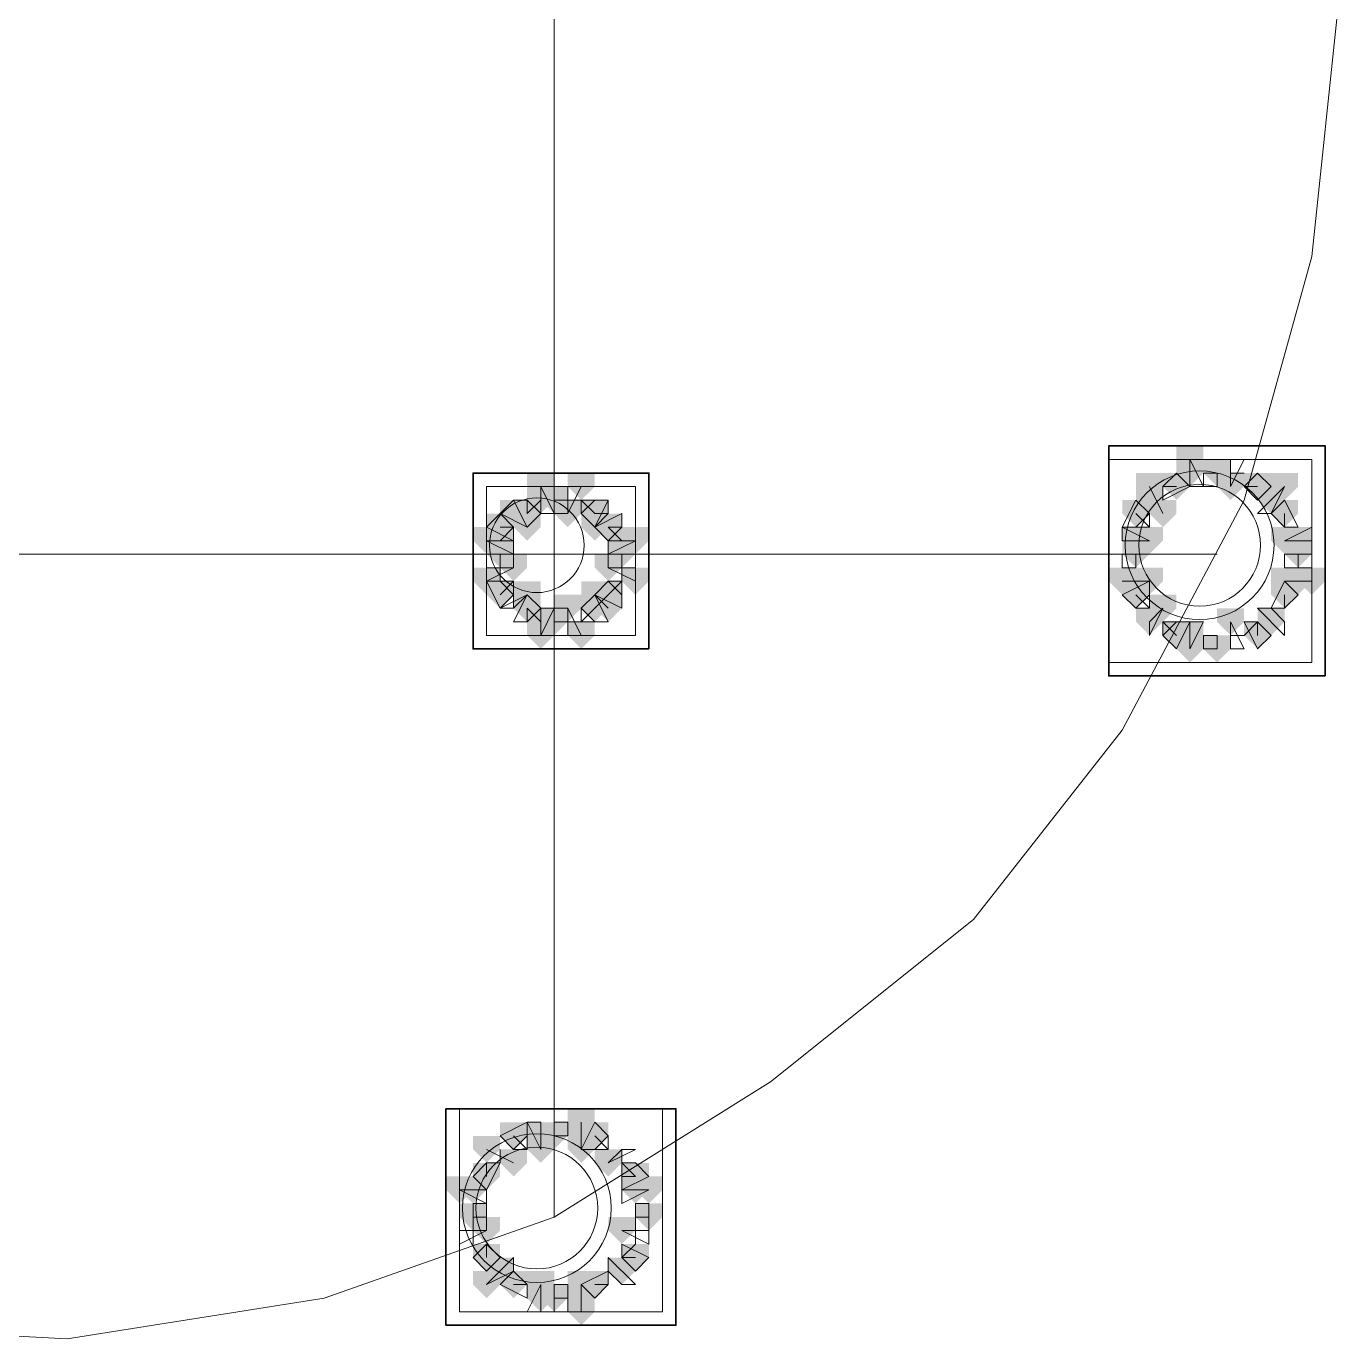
# Model space of a CAD drawing. Header units: millimetres. Extents: x 2315 to 4619, y 1334 to 1897.
# Drawn here: x 3444.13 to 3450.05, y 1548.66 to 1554.59 of the extents above; entities that cross this region are included whole.
import ezdxf

# ---------------------------------------------------------------- set-up
doc = ezdxf.new("R2010")
doc.units = ezdxf.units.MM
for name, color, linetype, true_color in [('PDF_10', 7, 'Continuous', 0x00b85c), ('PDF_AXIS', 7, 'Continuous', 0x00b85c), ('PDF_柱构件', 7, 'Continuous', 0x00b85c), ('PDF_转运站初步方案', 7, 'Continuous', 0x00b85c)]:
    doc.layers.add(name, color=color, linetype=linetype, true_color=true_color)
doc.layers.add('PDF_中心线层', color=1, linetype='Continuous')
doc.layers.add('PDF_粗实线层', color=7, linetype='Continuous')

msp = doc.modelspace()

# ---------------------------------------------------------------- hatches: boundary and pattern name
at = {"layer": 'PDF_10', "transparency": 33554559}
for points in [[(3449.505, 1552.6298), (3449.4439, 1552.6298), (3449.4439, 1552.5687), (3449.505, 1552.5076), (3449.566, 1552.5687), (3449.566, 1552.6298)], [(3449.505, 1552.6298), (3449.4439, 1552.6298), (3449.4439, 1552.5687), (3449.505, 1552.5076), (3449.566, 1552.5687), (3449.566, 1552.6298)], [(3449.3217, 1552.5687), (3449.2606, 1552.5687), (3449.2606, 1552.5076), (3449.3217, 1552.4466), (3449.3828, 1552.5076), (3449.3828, 1552.5687)], [(3449.3217, 1552.5687), (3449.2606, 1552.5687), (3449.2606, 1552.5076), (3449.3217, 1552.4466), (3449.3828, 1552.5076), (3449.3828, 1552.5687)], [(3449.6882, 1552.5687), (3449.6271, 1552.5687), (3449.6271, 1552.5076), (3449.6882, 1552.4466), (3449.7493, 1552.5076), (3449.7493, 1552.5687)], [(3449.6882, 1552.5687), (3449.6271, 1552.5687), (3449.6271, 1552.5076), (3449.6882, 1552.4466), (3449.7493, 1552.5076), (3449.7493, 1552.5687)], [(3449.6882, 1552.5687), (3449.6271, 1552.5687), (3449.6271, 1552.5076), (3449.6882, 1552.4466), (3449.7493, 1552.5076), (3449.7493, 1552.5687)], [(3446.512, 1552.5076), (3446.4509, 1552.5076), (3446.4509, 1552.4466), (3446.512, 1552.3855), (3446.5731, 1552.4466), (3446.5731, 1552.5076)], [(3446.512, 1552.5076), (3446.4509, 1552.5076), (3446.4509, 1552.4466), (3446.512, 1552.3855), (3446.5731, 1552.4466), (3446.5731, 1552.5076)], [(3446.3898, 1552.4466), (3446.3287, 1552.4466), (3446.3287, 1552.3855), (3446.3898, 1552.3244), (3446.4509, 1552.3855), (3446.4509, 1552.4466)], [(3446.3898, 1552.4466), (3446.3287, 1552.4466), (3446.3287, 1552.3855), (3446.3898, 1552.3244), (3446.4509, 1552.3855), (3446.4509, 1552.4466)], [(3446.6952, 1552.4466), (3446.6341, 1552.4466), (3446.6341, 1552.3855), (3446.6952, 1552.3244), (3446.7563, 1552.3855), (3446.7563, 1552.4466)], [(3446.6952, 1552.4466), (3446.6341, 1552.4466), (3446.6341, 1552.3855), (3446.6952, 1552.3244), (3446.7563, 1552.3855), (3446.7563, 1552.4466)], [(3449.1385, 1552.4466), (3449.0774, 1552.4466), (3449.0774, 1552.3855), (3449.1385, 1552.3244), (3449.1995, 1552.3855), (3449.1995, 1552.4466)], [(3449.1385, 1552.4466), (3449.0774, 1552.4466), (3449.0774, 1552.3855), (3449.1385, 1552.3244), (3449.1995, 1552.3855), (3449.1995, 1552.4466)], [(3449.8104, 1552.4466), (3449.7493, 1552.4466), (3449.7493, 1552.3855), (3449.8104, 1552.3244), (3449.8714, 1552.3855), (3449.8714, 1552.4466)], [(3449.8104, 1552.4466), (3449.7493, 1552.4466), (3449.7493, 1552.3855), (3449.8104, 1552.3244), (3449.8714, 1552.3855), (3449.8714, 1552.4466)], [(3446.2677, 1552.3855), (3446.2066, 1552.3855), (3446.2066, 1552.3244), (3446.2677, 1552.2633), (3446.3287, 1552.3244), (3446.3287, 1552.3855)], [(3446.2677, 1552.3855), (3446.2066, 1552.3855), (3446.2066, 1552.3244), (3446.2677, 1552.2633), (3446.3287, 1552.3244), (3446.3287, 1552.3855)], [(3446.7563, 1552.3855), (3446.6952, 1552.3855), (3446.6952, 1552.3244), (3446.7563, 1552.2633), (3446.8174, 1552.3244), (3446.8174, 1552.3855)], [(3446.7563, 1552.3855), (3446.6952, 1552.3855), (3446.6952, 1552.3244), (3446.7563, 1552.2633), (3446.8174, 1552.3244), (3446.8174, 1552.3855)], [(3446.2677, 1552.2633), (3446.2066, 1552.2633), (3446.2066, 1552.2022), (3446.2677, 1552.1412), (3446.3287, 1552.2022), (3446.3287, 1552.2633)], [(3446.2677, 1552.2633), (3446.2066, 1552.2633), (3446.2066, 1552.2022), (3446.2677, 1552.1412), (3446.3287, 1552.2022), (3446.3287, 1552.2633)], [(3446.8174, 1552.2633), (3446.7563, 1552.2633), (3446.7563, 1552.2022), (3446.8174, 1552.1412), (3446.8785, 1552.2022), (3446.8785, 1552.2633)], [(3446.8174, 1552.2633), (3446.7563, 1552.2633), (3446.7563, 1552.2022), (3446.8174, 1552.1412), (3446.8785, 1552.2022), (3446.8785, 1552.2633)], [(3449.1385, 1552.2633), (3449.0774, 1552.2633), (3449.0774, 1552.2022), (3449.1385, 1552.1412), (3449.1995, 1552.2022), (3449.1995, 1552.2633)], [(3449.1385, 1552.2633), (3449.0774, 1552.2633), (3449.0774, 1552.2022), (3449.1385, 1552.1412), (3449.1995, 1552.2022), (3449.1995, 1552.2633)], [(3449.8714, 1552.2633), (3449.8104, 1552.2633), (3449.8104, 1552.2022), (3449.8714, 1552.1412), (3449.9325, 1552.2022), (3449.9325, 1552.2633)], [(3449.8714, 1552.2633), (3449.8104, 1552.2633), (3449.8104, 1552.2022), (3449.8714, 1552.1412), (3449.9325, 1552.2022), (3449.9325, 1552.2633)], [(3446.2677, 1552.0801), (3446.2066, 1552.0801), (3446.2066, 1552.019), (3446.2677, 1551.9579), (3446.3287, 1552.019), (3446.3287, 1552.0801)], [(3446.2677, 1552.0801), (3446.2066, 1552.0801), (3446.2066, 1552.019), (3446.2677, 1551.9579), (3446.3287, 1552.019), (3446.3287, 1552.0801)], [(3446.7563, 1552.0801), (3446.6952, 1552.0801), (3446.6952, 1552.019), (3446.7563, 1551.9579), (3446.8174, 1552.019), (3446.8174, 1552.0801)], [(3446.7563, 1552.0801), (3446.6952, 1552.0801), (3446.6952, 1552.019), (3446.7563, 1551.9579), (3446.8174, 1552.019), (3446.8174, 1552.0801)], [(3449.1385, 1552.0801), (3449.0774, 1552.0801), (3449.0774, 1552.019), (3449.1385, 1551.9579), (3449.1995, 1552.019), (3449.1995, 1552.0801)], [(3449.1385, 1552.0801), (3449.0774, 1552.0801), (3449.0774, 1552.019), (3449.1385, 1551.9579), (3449.1995, 1552.019), (3449.1995, 1552.0801)], [(3449.8104, 1552.0801), (3449.7493, 1552.0801), (3449.7493, 1552.019), (3449.8104, 1551.9579), (3449.8714, 1552.019), (3449.8714, 1552.0801)], [(3449.8104, 1552.0801), (3449.7493, 1552.0801), (3449.7493, 1552.019), (3449.8104, 1551.9579), (3449.8714, 1552.019), (3449.8714, 1552.0801)], [(3446.3898, 1552.019), (3446.3287, 1552.019), (3446.3287, 1551.9579), (3446.3898, 1551.8968), (3446.4509, 1551.9579), (3446.4509, 1552.019)], [(3446.3898, 1552.019), (3446.3287, 1552.019), (3446.3287, 1551.9579), (3446.3898, 1551.8968), (3446.4509, 1551.9579), (3446.4509, 1552.019)], [(3446.6952, 1552.019), (3446.6341, 1552.019), (3446.6341, 1551.9579), (3446.6952, 1551.8968), (3446.7563, 1551.9579), (3446.7563, 1552.019)], [(3446.6952, 1552.019), (3446.6341, 1552.019), (3446.6341, 1551.9579), (3446.6952, 1551.8968), (3446.7563, 1551.9579), (3446.7563, 1552.019)], [(3446.512, 1551.9579), (3446.4509, 1551.9579), (3446.4509, 1551.8968), (3446.512, 1551.8357), (3446.5731, 1551.8968), (3446.5731, 1551.9579)], [(3446.512, 1551.9579), (3446.4509, 1551.9579), (3446.4509, 1551.8968), (3446.512, 1551.8357), (3446.5731, 1551.8968), (3446.5731, 1551.9579)], [(3446.512, 1551.9579), (3446.4509, 1551.9579), (3446.4509, 1551.8968), (3446.512, 1551.8357), (3446.5731, 1551.8968), (3446.5731, 1551.9579)], [(3449.3217, 1551.8968), (3449.2606, 1551.8968), (3449.2606, 1551.8357), (3449.3217, 1551.7747), (3449.3828, 1551.8357), (3449.3828, 1551.8968)], [(3449.3217, 1551.8968), (3449.2606, 1551.8968), (3449.2606, 1551.8357), (3449.3217, 1551.7747), (3449.3828, 1551.8357), (3449.3828, 1551.8968)], [(3449.6882, 1551.8968), (3449.6271, 1551.8968), (3449.6271, 1551.8357), (3449.6882, 1551.7747), (3449.7493, 1551.8357), (3449.7493, 1551.8968)], [(3449.6882, 1551.8968), (3449.6271, 1551.8968), (3449.6271, 1551.8357), (3449.6882, 1551.7747), (3449.7493, 1551.8357), (3449.7493, 1551.8968)], [(3449.505, 1551.8357), (3449.4439, 1551.8357), (3449.4439, 1551.7747), (3449.505, 1551.7136), (3449.566, 1551.7747), (3449.566, 1551.8357)], [(3449.505, 1551.8357), (3449.4439, 1551.8357), (3449.4439, 1551.7747), (3449.505, 1551.7136), (3449.566, 1551.7747), (3449.566, 1551.8357)], [(3446.3287, 1549.6368), (3446.2677, 1549.6368), (3446.2677, 1549.5757), (3446.3287, 1549.5147), (3446.3898, 1549.5757), (3446.3898, 1549.6368)], [(3446.3287, 1549.6368), (3446.2677, 1549.6368), (3446.2677, 1549.5757), (3446.3287, 1549.5147), (3446.3898, 1549.5757), (3446.3898, 1549.6368)], [(3446.512, 1549.6368), (3446.4509, 1549.6368), (3446.4509, 1549.5757), (3446.512, 1549.5147), (3446.5731, 1549.5757), (3446.5731, 1549.6368)], [(3446.512, 1549.6368), (3446.4509, 1549.6368), (3446.4509, 1549.5757), (3446.512, 1549.5147), (3446.5731, 1549.5757), (3446.5731, 1549.6368)], [(3446.6952, 1549.6368), (3446.6341, 1549.6368), (3446.6341, 1549.5757), (3446.6952, 1549.5147), (3446.7563, 1549.5757), (3446.7563, 1549.6368)], [(3446.6952, 1549.6368), (3446.6341, 1549.6368), (3446.6341, 1549.5757), (3446.6952, 1549.5147), (3446.7563, 1549.5757), (3446.7563, 1549.6368)], [(3446.2066, 1549.4536), (3446.1455, 1549.4536), (3446.1455, 1549.3925), (3446.2066, 1549.3314), (3446.2677, 1549.3925), (3446.2677, 1549.4536)], [(3446.2066, 1549.4536), (3446.1455, 1549.4536), (3446.1455, 1549.3925), (3446.2066, 1549.3314), (3446.2677, 1549.3925), (3446.2677, 1549.4536)], [(3446.2066, 1549.4536), (3446.1455, 1549.4536), (3446.1455, 1549.3925), (3446.2066, 1549.3314), (3446.2677, 1549.3925), (3446.2677, 1549.4536)], [(3446.8785, 1549.4536), (3446.8174, 1549.4536), (3446.8174, 1549.3925), (3446.8785, 1549.3314), (3446.9395, 1549.3925), (3446.9395, 1549.4536)], [(3446.8785, 1549.4536), (3446.8174, 1549.4536), (3446.8174, 1549.3925), (3446.8785, 1549.3314), (3446.9395, 1549.3925), (3446.9395, 1549.4536)], [(3446.1455, 1549.2703), (3446.0844, 1549.2703), (3446.0844, 1549.2093), (3446.1455, 1549.1482), (3446.2066, 1549.2093), (3446.2066, 1549.2703)], [(3446.1455, 1549.2703), (3446.0844, 1549.2703), (3446.0844, 1549.2093), (3446.1455, 1549.1482), (3446.2066, 1549.2093), (3446.2066, 1549.2703)], [(3446.9395, 1549.2703), (3446.8785, 1549.2703), (3446.8785, 1549.2093), (3446.9395, 1549.1482), (3447.0006, 1549.2093), (3447.0006, 1549.2703)], [(3446.9395, 1549.2703), (3446.8785, 1549.2703), (3446.8785, 1549.2093), (3446.9395, 1549.1482), (3447.0006, 1549.2093), (3447.0006, 1549.2703)], [(3446.2066, 1549.0871), (3446.1455, 1549.0871), (3446.1455, 1549.026), (3446.2066, 1548.9649), (3446.2677, 1549.026), (3446.2677, 1549.0871)], [(3446.2066, 1549.0871), (3446.1455, 1549.0871), (3446.1455, 1549.026), (3446.2066, 1548.9649), (3446.2677, 1549.026), (3446.2677, 1549.0871)], [(3446.2066, 1549.0871), (3446.1455, 1549.0871), (3446.1455, 1549.026), (3446.2066, 1548.9649), (3446.2677, 1549.026), (3446.2677, 1549.0871)], [(3446.8785, 1549.0871), (3446.8174, 1549.0871), (3446.8174, 1549.026), (3446.8785, 1548.9649), (3446.9395, 1549.026), (3446.9395, 1549.0871)], [(3446.8785, 1549.0871), (3446.8174, 1549.0871), (3446.8174, 1549.026), (3446.8785, 1548.9649), (3446.9395, 1549.026), (3446.9395, 1549.0871)], [(3446.3287, 1548.9649), (3446.2677, 1548.9649), (3446.2677, 1548.9039), (3446.3287, 1548.8428), (3446.3898, 1548.9039), (3446.3898, 1548.9649)], [(3446.3287, 1548.9649), (3446.2677, 1548.9649), (3446.2677, 1548.9039), (3446.3287, 1548.8428), (3446.3898, 1548.9039), (3446.3898, 1548.9649)], [(3446.6952, 1548.9649), (3446.6341, 1548.9649), (3446.6341, 1548.9039), (3446.6952, 1548.8428), (3446.7563, 1548.9039), (3446.7563, 1548.9649)], [(3446.6952, 1548.9649), (3446.6341, 1548.9649), (3446.6341, 1548.9039), (3446.6952, 1548.8428), (3446.7563, 1548.9039), (3446.7563, 1548.9649)], [(3446.512, 1548.9039), (3446.4509, 1548.9039), (3446.4509, 1548.8428), (3446.512, 1548.7817), (3446.5731, 1548.8428), (3446.5731, 1548.9039)], [(3446.512, 1548.9039), (3446.4509, 1548.9039), (3446.4509, 1548.8428), (3446.512, 1548.7817), (3446.5731, 1548.8428), (3446.5731, 1548.9039)], [(3446.512, 1548.9039), (3446.4509, 1548.9039), (3446.4509, 1548.8428), (3446.512, 1548.7817), (3446.5731, 1548.8428), (3446.5731, 1548.9039)]]:
    msp.add_hatch(color=256, dxfattribs=at).paths.add_polyline_path(points)
at = {"layer": 'PDF_柱构件', "transparency": 33554559}
for points in [[(3449.3828, 1552.6909), (3449.3217, 1552.6909), (3449.3217, 1552.6298), (3449.3828, 1552.5687), (3449.4439, 1552.6298), (3449.4439, 1552.6909)], [(3449.3828, 1552.6298), (3449.3217, 1552.6298), (3449.3217, 1552.5687), (3449.3828, 1552.5076), (3449.4439, 1552.5687), (3449.4439, 1552.6298)], [(3446.4509, 1552.5687), (3446.3898, 1552.5687), (3446.3898, 1552.5076), (3446.4509, 1552.4466), (3446.512, 1552.5076), (3446.512, 1552.5687)], [(3446.6341, 1552.5687), (3446.5731, 1552.5687), (3446.5731, 1552.5076), (3446.6341, 1552.4466), (3446.6952, 1552.5076), (3446.6952, 1552.5687)], [(3449.1995, 1552.5687), (3449.1385, 1552.5687), (3449.1385, 1552.5076), (3449.1995, 1552.4466), (3449.2606, 1552.5076), (3449.2606, 1552.5687)], [(3449.566, 1552.5687), (3449.505, 1552.5687), (3449.505, 1552.5076), (3449.566, 1552.4466), (3449.6271, 1552.5076), (3449.6271, 1552.5687)], [(3449.8104, 1552.5687), (3449.7493, 1552.5687), (3449.7493, 1552.5076), (3449.8104, 1552.4466), (3449.8714, 1552.5076), (3449.8714, 1552.5687)], [(3446.4509, 1552.5076), (3446.3898, 1552.5076), (3446.3898, 1552.4466), (3446.4509, 1552.3855), (3446.512, 1552.4466), (3446.512, 1552.5076)], [(3449.1995, 1552.5076), (3449.1385, 1552.5076), (3449.1385, 1552.4466), (3449.1995, 1552.3855), (3449.2606, 1552.4466), (3449.2606, 1552.5076)], [(3449.7493, 1552.5076), (3449.6882, 1552.5076), (3449.6882, 1552.4466), (3449.7493, 1552.3855), (3449.8104, 1552.4466), (3449.8104, 1552.5076)], [(3446.3287, 1552.4466), (3446.2677, 1552.4466), (3446.2677, 1552.3855), (3446.3287, 1552.3244), (3446.3898, 1552.3855), (3446.3898, 1552.4466)], [(3446.5731, 1552.4466), (3446.512, 1552.4466), (3446.512, 1552.3855), (3446.5731, 1552.3244), (3446.6341, 1552.3855), (3446.6341, 1552.4466)], [(3449.2606, 1552.4466), (3449.1995, 1552.4466), (3449.1995, 1552.3855), (3449.2606, 1552.3244), (3449.3217, 1552.3855), (3449.3217, 1552.4466)], [(3446.3898, 1552.3855), (3446.3287, 1552.3855), (3446.3287, 1552.3244), (3446.3898, 1552.2633), (3446.4509, 1552.3244), (3446.4509, 1552.3855)], [(3446.6952, 1552.3855), (3446.6341, 1552.3855), (3446.6341, 1552.3244), (3446.6952, 1552.2633), (3446.7563, 1552.3244), (3446.7563, 1552.3855)], [(3446.2066, 1552.3244), (3446.1455, 1552.3244), (3446.1455, 1552.2633), (3446.2066, 1552.2022), (3446.2677, 1552.2633), (3446.2677, 1552.3244)], [(3446.2677, 1552.3244), (3446.2066, 1552.3244), (3446.2066, 1552.2633), (3446.2677, 1552.2022), (3446.3287, 1552.2633), (3446.3287, 1552.3244)], [(3446.8174, 1552.3244), (3446.7563, 1552.3244), (3446.7563, 1552.2633), (3446.8174, 1552.2022), (3446.8785, 1552.2633), (3446.8785, 1552.3244)], [(3446.8785, 1552.3244), (3446.8174, 1552.3244), (3446.8174, 1552.2633), (3446.8785, 1552.2022), (3446.9395, 1552.2633), (3446.9395, 1552.3244)], [(3449.1385, 1552.3244), (3449.0774, 1552.3244), (3449.0774, 1552.2633), (3449.1385, 1552.2022), (3449.1995, 1552.2633), (3449.1995, 1552.3244)], [(3449.1995, 1552.3244), (3449.1385, 1552.3244), (3449.1385, 1552.2633), (3449.1995, 1552.2022), (3449.2606, 1552.2633), (3449.2606, 1552.3244)], [(3449.8104, 1552.3244), (3449.7493, 1552.3244), (3449.7493, 1552.2633), (3449.8104, 1552.2022), (3449.8714, 1552.2633), (3449.8714, 1552.3244)], [(3449.8714, 1552.3244), (3449.8104, 1552.3244), (3449.8104, 1552.2633), (3449.8714, 1552.2022), (3449.9325, 1552.2633), (3449.9325, 1552.3244)], [(3446.3287, 1552.2022), (3446.2677, 1552.2022), (3446.2677, 1552.1412), (3446.3287, 1552.0801), (3446.3898, 1552.1412), (3446.3898, 1552.2022)], [(3446.7563, 1552.2022), (3446.6952, 1552.2022), (3446.6952, 1552.1412), (3446.7563, 1552.0801), (3446.8174, 1552.1412), (3446.8174, 1552.2022)], [(3446.2066, 1552.1412), (3446.1455, 1552.1412), (3446.1455, 1552.0801), (3446.2066, 1552.019), (3446.2677, 1552.0801), (3446.2677, 1552.1412)], [(3446.8785, 1552.1412), (3446.8174, 1552.1412), (3446.8174, 1552.0801), (3446.8785, 1552.019), (3446.9395, 1552.0801), (3446.9395, 1552.1412)], [(3449.0774, 1552.1412), (3449.0163, 1552.1412), (3449.0163, 1552.0801), (3449.0774, 1552.019), (3449.1385, 1552.0801), (3449.1385, 1552.1412)], [(3449.1385, 1552.1412), (3449.0774, 1552.1412), (3449.0774, 1552.0801), (3449.1385, 1552.019), (3449.1995, 1552.0801), (3449.1995, 1552.1412)], [(3449.1995, 1552.1412), (3449.1385, 1552.1412), (3449.1385, 1552.0801), (3449.1995, 1552.019), (3449.2606, 1552.0801), (3449.2606, 1552.1412)], [(3449.8104, 1552.1412), (3449.7493, 1552.1412), (3449.7493, 1552.0801), (3449.8104, 1552.019), (3449.8714, 1552.0801), (3449.8714, 1552.1412)], [(3449.8714, 1552.1412), (3449.8104, 1552.1412), (3449.8104, 1552.0801), (3449.8714, 1552.019), (3449.9325, 1552.0801), (3449.9325, 1552.1412)], [(3449.9325, 1552.1412), (3449.8714, 1552.1412), (3449.8714, 1552.0801), (3449.9325, 1552.019), (3449.9936, 1552.0801), (3449.9936, 1552.1412)], [(3446.3898, 1552.0801), (3446.3287, 1552.0801), (3446.3287, 1552.019), (3446.3898, 1551.9579), (3446.4509, 1552.019), (3446.4509, 1552.0801)], [(3446.6952, 1552.0801), (3446.6341, 1552.0801), (3446.6341, 1552.019), (3446.6952, 1551.9579), (3446.7563, 1552.019), (3446.7563, 1552.0801)], [(3446.5731, 1552.019), (3446.512, 1552.019), (3446.512, 1551.9579), (3446.5731, 1551.8968), (3446.6341, 1551.9579), (3446.6341, 1552.019)], [(3446.7563, 1552.019), (3446.6952, 1552.019), (3446.6952, 1551.9579), (3446.7563, 1551.8968), (3446.8174, 1551.9579), (3446.8174, 1552.019)], [(3449.2606, 1552.019), (3449.1995, 1552.019), (3449.1995, 1551.9579), (3449.2606, 1551.8968), (3449.3217, 1551.9579), (3449.3217, 1552.019)], [(3446.4509, 1551.9579), (3446.3898, 1551.9579), (3446.3898, 1551.8968), (3446.4509, 1551.8357), (3446.512, 1551.8968), (3446.512, 1551.9579)], [(3449.1995, 1551.9579), (3449.1385, 1551.9579), (3449.1385, 1551.8968), (3449.1995, 1551.8357), (3449.2606, 1551.8968), (3449.2606, 1551.9579)], [(3449.566, 1551.9579), (3449.505, 1551.9579), (3449.505, 1551.8968), (3449.566, 1551.8357), (3449.6271, 1551.8968), (3449.6271, 1551.9579)], [(3449.7493, 1551.9579), (3449.6882, 1551.9579), (3449.6882, 1551.8968), (3449.7493, 1551.8357), (3449.8104, 1551.8968), (3449.8104, 1551.9579)], [(3446.4509, 1551.8968), (3446.3898, 1551.8968), (3446.3898, 1551.8357), (3446.4509, 1551.7747), (3446.512, 1551.8357), (3446.512, 1551.8968)], [(3446.6341, 1551.8968), (3446.5731, 1551.8968), (3446.5731, 1551.8357), (3446.6341, 1551.7747), (3446.6952, 1551.8357), (3446.6952, 1551.8968)], [(3449.3828, 1551.8968), (3449.3217, 1551.8968), (3449.3217, 1551.8357), (3449.3828, 1551.7747), (3449.4439, 1551.8357), (3449.4439, 1551.8968)], [(3449.3828, 1551.8357), (3449.3217, 1551.8357), (3449.3217, 1551.7747), (3449.3828, 1551.7136), (3449.4439, 1551.7747), (3449.4439, 1551.8357)], [(3446.6341, 1549.6979), (3446.5731, 1549.6979), (3446.5731, 1549.6368), (3446.6341, 1549.5757), (3446.6952, 1549.6368), (3446.6952, 1549.6979)], [(3446.4509, 1549.6368), (3446.3898, 1549.6368), (3446.3898, 1549.5757), (3446.4509, 1549.5147), (3446.512, 1549.5757), (3446.512, 1549.6368)], [(3446.6341, 1549.6368), (3446.5731, 1549.6368), (3446.5731, 1549.5757), (3446.6341, 1549.5147), (3446.6952, 1549.5757), (3446.6952, 1549.6368)], [(3446.2066, 1549.5757), (3446.1455, 1549.5757), (3446.1455, 1549.5147), (3446.2066, 1549.4536), (3446.2677, 1549.5147), (3446.2677, 1549.5757)], [(3446.4509, 1549.5757), (3446.3898, 1549.5757), (3446.3898, 1549.5147), (3446.4509, 1549.4536), (3446.512, 1549.5147), (3446.512, 1549.5757)], [(3446.6341, 1549.5757), (3446.5731, 1549.5757), (3446.5731, 1549.5147), (3446.6341, 1549.4536), (3446.6952, 1549.5147), (3446.6952, 1549.5757)], [(3446.3287, 1549.5147), (3446.2677, 1549.5147), (3446.2677, 1549.4536), (3446.3287, 1549.3925), (3446.3898, 1549.4536), (3446.3898, 1549.5147)], [(3446.7563, 1549.5147), (3446.6952, 1549.5147), (3446.6952, 1549.4536), (3446.7563, 1549.3925), (3446.8174, 1549.4536), (3446.8174, 1549.5147)], [(3446.0844, 1549.3925), (3446.0233, 1549.3925), (3446.0233, 1549.3314), (3446.0844, 1549.2703), (3446.1455, 1549.3314), (3446.1455, 1549.3925)], [(3446.1455, 1549.3925), (3446.0844, 1549.3925), (3446.0844, 1549.3314), (3446.1455, 1549.2703), (3446.2066, 1549.3314), (3446.2066, 1549.3925)], [(3446.8785, 1549.3925), (3446.8174, 1549.3925), (3446.8174, 1549.3314), (3446.8785, 1549.2703), (3446.9395, 1549.3314), (3446.9395, 1549.3925)], [(3446.9395, 1549.3925), (3446.8785, 1549.3925), (3446.8785, 1549.3314), (3446.9395, 1549.2703), (3447.0006, 1549.3314), (3447.0006, 1549.3925)], [(3446.2066, 1549.2093), (3446.1455, 1549.2093), (3446.1455, 1549.1482), (3446.2066, 1549.0871), (3446.2677, 1549.1482), (3446.2677, 1549.2093)], [(3446.8174, 1549.2093), (3446.7563, 1549.2093), (3446.7563, 1549.1482), (3446.8174, 1549.0871), (3446.8785, 1549.1482), (3446.8785, 1549.2093)], [(3446.2677, 1549.026), (3446.2066, 1549.026), (3446.2066, 1548.9649), (3446.2677, 1548.9039), (3446.3287, 1548.9649), (3446.3287, 1549.026)], [(3446.8174, 1549.026), (3446.7563, 1549.026), (3446.7563, 1548.9649), (3446.8174, 1548.9039), (3446.8785, 1548.9649), (3446.8785, 1549.026)], [(3446.2066, 1548.9649), (3446.1455, 1548.9649), (3446.1455, 1548.9039), (3446.2066, 1548.8428), (3446.2677, 1548.9039), (3446.2677, 1548.9649)], [(3446.4509, 1548.9649), (3446.3898, 1548.9649), (3446.3898, 1548.9039), (3446.4509, 1548.8428), (3446.512, 1548.9039), (3446.512, 1548.9649)], [(3446.6341, 1548.9649), (3446.5731, 1548.9649), (3446.5731, 1548.9039), (3446.6341, 1548.8428), (3446.6952, 1548.9039), (3446.6952, 1548.9649)], [(3446.4509, 1548.9039), (3446.3898, 1548.9039), (3446.3898, 1548.8428), (3446.4509, 1548.7817), (3446.512, 1548.8428), (3446.512, 1548.9039)], [(3446.6341, 1548.9039), (3446.5731, 1548.9039), (3446.5731, 1548.8428), (3446.6341, 1548.7817), (3446.6952, 1548.8428), (3446.6952, 1548.9039)], [(3446.6341, 1548.8428), (3446.5731, 1548.8428), (3446.5731, 1548.7817), (3446.6341, 1548.7206), (3446.6952, 1548.7817), (3446.6952, 1548.8428)]]:
    msp.add_hatch(color=256, dxfattribs=at).paths.add_polyline_path(points)
at = {"layer": 'PDF_转运站初步方案', "transparency": 33554559}
for points in [[(3449.505, 1552.6298), (3449.4439, 1552.6298), (3449.4439, 1552.5687), (3449.505, 1552.5076), (3449.566, 1552.5687), (3449.566, 1552.6298)], [(3449.505, 1552.6298), (3449.4439, 1552.6298), (3449.4439, 1552.5687), (3449.505, 1552.5076), (3449.566, 1552.5687), (3449.566, 1552.6298)], [(3449.3217, 1552.5687), (3449.2606, 1552.5687), (3449.2606, 1552.5076), (3449.3217, 1552.4466), (3449.3828, 1552.5076), (3449.3828, 1552.5687)], [(3449.3217, 1552.5687), (3449.2606, 1552.5687), (3449.2606, 1552.5076), (3449.3217, 1552.4466), (3449.3828, 1552.5076), (3449.3828, 1552.5687)], [(3449.6882, 1552.5687), (3449.6271, 1552.5687), (3449.6271, 1552.5076), (3449.6882, 1552.4466), (3449.7493, 1552.5076), (3449.7493, 1552.5687)], [(3449.6882, 1552.5687), (3449.6271, 1552.5687), (3449.6271, 1552.5076), (3449.6882, 1552.4466), (3449.7493, 1552.5076), (3449.7493, 1552.5687)], [(3446.512, 1552.5076), (3446.4509, 1552.5076), (3446.4509, 1552.4466), (3446.512, 1552.3855), (3446.5731, 1552.4466), (3446.5731, 1552.5076)], [(3446.512, 1552.5076), (3446.4509, 1552.5076), (3446.4509, 1552.4466), (3446.512, 1552.3855), (3446.5731, 1552.4466), (3446.5731, 1552.5076)], [(3446.3898, 1552.4466), (3446.3287, 1552.4466), (3446.3287, 1552.3855), (3446.3898, 1552.3244), (3446.4509, 1552.3855), (3446.4509, 1552.4466)], [(3446.3898, 1552.4466), (3446.3287, 1552.4466), (3446.3287, 1552.3855), (3446.3898, 1552.3244), (3446.4509, 1552.3855), (3446.4509, 1552.4466)], [(3446.6952, 1552.4466), (3446.6341, 1552.4466), (3446.6341, 1552.3855), (3446.6952, 1552.3244), (3446.7563, 1552.3855), (3446.7563, 1552.4466)], [(3446.6952, 1552.4466), (3446.6341, 1552.4466), (3446.6341, 1552.3855), (3446.6952, 1552.3244), (3446.7563, 1552.3855), (3446.7563, 1552.4466)], [(3449.1385, 1552.4466), (3449.0774, 1552.4466), (3449.0774, 1552.3855), (3449.1385, 1552.3244), (3449.1995, 1552.3855), (3449.1995, 1552.4466)], [(3449.1385, 1552.4466), (3449.0774, 1552.4466), (3449.0774, 1552.3855), (3449.1385, 1552.3244), (3449.1995, 1552.3855), (3449.1995, 1552.4466)], [(3449.8104, 1552.4466), (3449.7493, 1552.4466), (3449.7493, 1552.3855), (3449.8104, 1552.3244), (3449.8714, 1552.3855), (3449.8714, 1552.4466)], [(3449.8104, 1552.4466), (3449.7493, 1552.4466), (3449.7493, 1552.3855), (3449.8104, 1552.3244), (3449.8714, 1552.3855), (3449.8714, 1552.4466)], [(3446.2677, 1552.3855), (3446.2066, 1552.3855), (3446.2066, 1552.3244), (3446.2677, 1552.2633), (3446.3287, 1552.3244), (3446.3287, 1552.3855)], [(3446.2677, 1552.3855), (3446.2066, 1552.3855), (3446.2066, 1552.3244), (3446.2677, 1552.2633), (3446.3287, 1552.3244), (3446.3287, 1552.3855)], [(3446.7563, 1552.3855), (3446.6952, 1552.3855), (3446.6952, 1552.3244), (3446.7563, 1552.2633), (3446.8174, 1552.3244), (3446.8174, 1552.3855)], [(3446.7563, 1552.3855), (3446.6952, 1552.3855), (3446.6952, 1552.3244), (3446.7563, 1552.2633), (3446.8174, 1552.3244), (3446.8174, 1552.3855)], [(3446.2677, 1552.2633), (3446.2066, 1552.2633), (3446.2066, 1552.2022), (3446.2677, 1552.1412), (3446.3287, 1552.2022), (3446.3287, 1552.2633)], [(3446.2677, 1552.2633), (3446.2066, 1552.2633), (3446.2066, 1552.2022), (3446.2677, 1552.1412), (3446.3287, 1552.2022), (3446.3287, 1552.2633)], [(3446.8174, 1552.2633), (3446.7563, 1552.2633), (3446.7563, 1552.2022), (3446.8174, 1552.1412), (3446.8785, 1552.2022), (3446.8785, 1552.2633)], [(3446.8174, 1552.2633), (3446.7563, 1552.2633), (3446.7563, 1552.2022), (3446.8174, 1552.1412), (3446.8785, 1552.2022), (3446.8785, 1552.2633)], [(3449.1385, 1552.2633), (3449.0774, 1552.2633), (3449.0774, 1552.2022), (3449.1385, 1552.1412), (3449.1995, 1552.2022), (3449.1995, 1552.2633)], [(3449.1385, 1552.2633), (3449.0774, 1552.2633), (3449.0774, 1552.2022), (3449.1385, 1552.1412), (3449.1995, 1552.2022), (3449.1995, 1552.2633)], [(3449.8714, 1552.2633), (3449.8104, 1552.2633), (3449.8104, 1552.2022), (3449.8714, 1552.1412), (3449.9325, 1552.2022), (3449.9325, 1552.2633)], [(3449.8714, 1552.2633), (3449.8104, 1552.2633), (3449.8104, 1552.2022), (3449.8714, 1552.1412), (3449.9325, 1552.2022), (3449.9325, 1552.2633)], [(3446.2677, 1552.0801), (3446.2066, 1552.0801), (3446.2066, 1552.019), (3446.2677, 1551.9579), (3446.3287, 1552.019), (3446.3287, 1552.0801)], [(3446.2677, 1552.0801), (3446.2066, 1552.0801), (3446.2066, 1552.019), (3446.2677, 1551.9579), (3446.3287, 1552.019), (3446.3287, 1552.0801)], [(3446.7563, 1552.0801), (3446.6952, 1552.0801), (3446.6952, 1552.019), (3446.7563, 1551.9579), (3446.8174, 1552.019), (3446.8174, 1552.0801)], [(3446.7563, 1552.0801), (3446.6952, 1552.0801), (3446.6952, 1552.019), (3446.7563, 1551.9579), (3446.8174, 1552.019), (3446.8174, 1552.0801)], [(3449.1385, 1552.0801), (3449.0774, 1552.0801), (3449.0774, 1552.019), (3449.1385, 1551.9579), (3449.1995, 1552.019), (3449.1995, 1552.0801)], [(3449.1385, 1552.0801), (3449.0774, 1552.0801), (3449.0774, 1552.019), (3449.1385, 1551.9579), (3449.1995, 1552.019), (3449.1995, 1552.0801)], [(3449.8104, 1552.0801), (3449.7493, 1552.0801), (3449.7493, 1552.019), (3449.8104, 1551.9579), (3449.8714, 1552.019), (3449.8714, 1552.0801)], [(3449.8104, 1552.0801), (3449.7493, 1552.0801), (3449.7493, 1552.019), (3449.8104, 1551.9579), (3449.8714, 1552.019), (3449.8714, 1552.0801)], [(3446.3898, 1552.019), (3446.3287, 1552.019), (3446.3287, 1551.9579), (3446.3898, 1551.8968), (3446.4509, 1551.9579), (3446.4509, 1552.019)], [(3446.3898, 1552.019), (3446.3287, 1552.019), (3446.3287, 1551.9579), (3446.3898, 1551.8968), (3446.4509, 1551.9579), (3446.4509, 1552.019)], [(3446.6952, 1552.019), (3446.6341, 1552.019), (3446.6341, 1551.9579), (3446.6952, 1551.8968), (3446.7563, 1551.9579), (3446.7563, 1552.019)], [(3446.6952, 1552.019), (3446.6341, 1552.019), (3446.6341, 1551.9579), (3446.6952, 1551.8968), (3446.7563, 1551.9579), (3446.7563, 1552.019)], [(3446.512, 1551.9579), (3446.4509, 1551.9579), (3446.4509, 1551.8968), (3446.512, 1551.8357), (3446.5731, 1551.8968), (3446.5731, 1551.9579)], [(3446.512, 1551.9579), (3446.4509, 1551.9579), (3446.4509, 1551.8968), (3446.512, 1551.8357), (3446.5731, 1551.8968), (3446.5731, 1551.9579)], [(3449.3217, 1551.8968), (3449.2606, 1551.8968), (3449.2606, 1551.8357), (3449.3217, 1551.7747), (3449.3828, 1551.8357), (3449.3828, 1551.8968)], [(3449.3217, 1551.8968), (3449.2606, 1551.8968), (3449.2606, 1551.8357), (3449.3217, 1551.7747), (3449.3828, 1551.8357), (3449.3828, 1551.8968)], [(3449.6882, 1551.8968), (3449.6271, 1551.8968), (3449.6271, 1551.8357), (3449.6882, 1551.7747), (3449.7493, 1551.8357), (3449.7493, 1551.8968)], [(3449.6882, 1551.8968), (3449.6271, 1551.8968), (3449.6271, 1551.8357), (3449.6882, 1551.7747), (3449.7493, 1551.8357), (3449.7493, 1551.8968)], [(3449.505, 1551.8357), (3449.4439, 1551.8357), (3449.4439, 1551.7747), (3449.505, 1551.7136), (3449.566, 1551.7747), (3449.566, 1551.8357)], [(3449.505, 1551.8357), (3449.4439, 1551.8357), (3449.4439, 1551.7747), (3449.505, 1551.7136), (3449.566, 1551.7747), (3449.566, 1551.8357)], [(3446.3287, 1549.6368), (3446.2677, 1549.6368), (3446.2677, 1549.5757), (3446.3287, 1549.5147), (3446.3898, 1549.5757), (3446.3898, 1549.6368)], [(3446.3287, 1549.6368), (3446.2677, 1549.6368), (3446.2677, 1549.5757), (3446.3287, 1549.5147), (3446.3898, 1549.5757), (3446.3898, 1549.6368)], [(3446.512, 1549.6368), (3446.4509, 1549.6368), (3446.4509, 1549.5757), (3446.512, 1549.5147), (3446.5731, 1549.5757), (3446.5731, 1549.6368)], [(3446.512, 1549.6368), (3446.4509, 1549.6368), (3446.4509, 1549.5757), (3446.512, 1549.5147), (3446.5731, 1549.5757), (3446.5731, 1549.6368)], [(3446.6952, 1549.6368), (3446.6341, 1549.6368), (3446.6341, 1549.5757), (3446.6952, 1549.5147), (3446.7563, 1549.5757), (3446.7563, 1549.6368)], [(3446.6952, 1549.6368), (3446.6341, 1549.6368), (3446.6341, 1549.5757), (3446.6952, 1549.5147), (3446.7563, 1549.5757), (3446.7563, 1549.6368)], [(3446.2066, 1549.4536), (3446.1455, 1549.4536), (3446.1455, 1549.3925), (3446.2066, 1549.3314), (3446.2677, 1549.3925), (3446.2677, 1549.4536)], [(3446.2066, 1549.4536), (3446.1455, 1549.4536), (3446.1455, 1549.3925), (3446.2066, 1549.3314), (3446.2677, 1549.3925), (3446.2677, 1549.4536)], [(3446.8785, 1549.4536), (3446.8174, 1549.4536), (3446.8174, 1549.3925), (3446.8785, 1549.3314), (3446.9395, 1549.3925), (3446.9395, 1549.4536)], [(3446.8785, 1549.4536), (3446.8174, 1549.4536), (3446.8174, 1549.3925), (3446.8785, 1549.3314), (3446.9395, 1549.3925), (3446.9395, 1549.4536)], [(3446.1455, 1549.2703), (3446.0844, 1549.2703), (3446.0844, 1549.2093), (3446.1455, 1549.1482), (3446.2066, 1549.2093), (3446.2066, 1549.2703)], [(3446.1455, 1549.2703), (3446.0844, 1549.2703), (3446.0844, 1549.2093), (3446.1455, 1549.1482), (3446.2066, 1549.2093), (3446.2066, 1549.2703)], [(3446.9395, 1549.2703), (3446.8785, 1549.2703), (3446.8785, 1549.2093), (3446.9395, 1549.1482), (3447.0006, 1549.2093), (3447.0006, 1549.2703)], [(3446.9395, 1549.2703), (3446.8785, 1549.2703), (3446.8785, 1549.2093), (3446.9395, 1549.1482), (3447.0006, 1549.2093), (3447.0006, 1549.2703)], [(3446.2066, 1549.0871), (3446.1455, 1549.0871), (3446.1455, 1549.026), (3446.2066, 1548.9649), (3446.2677, 1549.026), (3446.2677, 1549.0871)], [(3446.2066, 1549.0871), (3446.1455, 1549.0871), (3446.1455, 1549.026), (3446.2066, 1548.9649), (3446.2677, 1549.026), (3446.2677, 1549.0871)], [(3446.8785, 1549.0871), (3446.8174, 1549.0871), (3446.8174, 1549.026), (3446.8785, 1548.9649), (3446.9395, 1549.026), (3446.9395, 1549.0871)], [(3446.8785, 1549.0871), (3446.8174, 1549.0871), (3446.8174, 1549.026), (3446.8785, 1548.9649), (3446.9395, 1549.026), (3446.9395, 1549.0871)], [(3446.3287, 1548.9649), (3446.2677, 1548.9649), (3446.2677, 1548.9039), (3446.3287, 1548.8428), (3446.3898, 1548.9039), (3446.3898, 1548.9649)], [(3446.3287, 1548.9649), (3446.2677, 1548.9649), (3446.2677, 1548.9039), (3446.3287, 1548.8428), (3446.3898, 1548.9039), (3446.3898, 1548.9649)], [(3446.6952, 1548.9649), (3446.6341, 1548.9649), (3446.6341, 1548.9039), (3446.6952, 1548.8428), (3446.7563, 1548.9039), (3446.7563, 1548.9649)], [(3446.6952, 1548.9649), (3446.6341, 1548.9649), (3446.6341, 1548.9039), (3446.6952, 1548.8428), (3446.7563, 1548.9039), (3446.7563, 1548.9649)], [(3446.512, 1548.9039), (3446.4509, 1548.9039), (3446.4509, 1548.8428), (3446.512, 1548.7817), (3446.5731, 1548.8428), (3446.5731, 1548.9039)], [(3446.512, 1548.9039), (3446.4509, 1548.9039), (3446.4509, 1548.8428), (3446.512, 1548.7817), (3446.5731, 1548.8428), (3446.5731, 1548.9039)]]:
    msp.add_hatch(color=256, dxfattribs=at).paths.add_polyline_path(points)

# ---------------------------------------------------------------- linework, layer by layer
at = {"layer": 'PDF_10', "lineweight": 18}
for points in [[(3449.4439, 1552.5687), (3449.505, 1552.5687), (3449.505, 1552.5076)], [(3446.512, 1552.5076), (3446.512, 1552.4466), (3446.5731, 1552.4466)], [(3449.2606, 1552.5076), (3449.3217, 1552.5076), (3449.2606, 1552.5076)], [(3449.6271, 1552.5076), (3449.6882, 1552.5076)], [(3446.3898, 1552.4466), (3446.3898, 1552.3855), (3446.4509, 1552.4466)], [(3446.6341, 1552.4466), (3446.6952, 1552.3855)], [(3446.6341, 1552.3855), (3446.6952, 1552.4466)], [(3449.1385, 1552.3244), (3449.1995, 1552.3855)], [(3449.1995, 1552.3244), (3449.1385, 1552.3855)], [(3449.8104, 1552.3855), (3449.8104, 1552.3244), (3449.8104, 1552.3855)], [(3446.2677, 1552.2633), (3446.3287, 1552.3244), (3446.2677, 1552.3244)], [(3446.8174, 1552.3244), (3446.7563, 1552.3244), (3446.8174, 1552.2633)], [(3446.2677, 1552.1412), (3446.2677, 1552.2022), (3446.2066, 1552.2022)], [(3446.7563, 1552.2022), (3446.8174, 1552.2022), (3446.8174, 1552.1412)], [(3449.1385, 1552.1412), (3449.1385, 1552.2022), (3449.0774, 1552.2022)], [(3449.8104, 1552.2022), (3449.8714, 1552.2022), (3449.8714, 1552.1412)], [(3446.3287, 1552.019), (3446.2677, 1552.0801)], [(3446.3287, 1552.0801), (3446.2677, 1552.019)], [(3446.8174, 1552.0801), (3446.7563, 1552.019)], [(3446.7563, 1552.0801), (3446.8174, 1552.019)], [(3449.1995, 1551.9579), (3449.1385, 1552.019)], [(3449.1995, 1552.019), (3449.1385, 1551.9579)], [(3449.8104, 1551.9579), (3449.8104, 1552.019), (3449.8104, 1551.9579)], [(3446.4509, 1551.8968), (3446.3898, 1551.9579), (3446.3898, 1551.8968)], [(3446.6952, 1551.9579), (3446.6341, 1551.8968)], [(3446.6341, 1551.9579), (3446.6952, 1551.8968)], [(3446.5731, 1551.8968), (3446.512, 1551.8968)], [(3449.3217, 1551.8357), (3449.2606, 1551.8968)], [(3449.3217, 1551.8968), (3449.2606, 1551.8357)], [(3449.6882, 1551.8357), (3449.6882, 1551.8968), (3449.6271, 1551.8357)], [(3449.505, 1551.8357), (3449.505, 1551.7747), (3449.4439, 1551.7747)], [(3446.5731, 1549.5757), (3446.512, 1549.5757), (3446.512, 1549.6368)], [(3446.3898, 1549.5757), (3446.3287, 1549.5147)], [(3446.3898, 1549.5147), (3446.3287, 1549.5757)], [(3446.7563, 1549.5147), (3446.6952, 1549.5757)], [(3446.6952, 1549.5147), (3446.7563, 1549.5757)], [(3446.2066, 1549.4536), (3446.2066, 1549.3925)], [(3446.8174, 1549.3925), (3446.8785, 1549.3925), (3446.8174, 1549.4536)], [(3446.1455, 1549.2703), (3446.1455, 1549.2093), (3446.2066, 1549.2093)], [(3446.8785, 1549.2093), (3446.9395, 1549.2093), (3446.9395, 1549.2703)], [(3446.2066, 1549.0871), (3446.2066, 1549.026)], [(3446.8785, 1549.026), (3446.8174, 1549.026), (3446.8785, 1549.0871)], [(3446.3287, 1548.9039), (3446.3898, 1548.9039), (3446.3287, 1548.9039)], [(3446.7563, 1548.9039), (3446.6952, 1548.9039), (3446.7563, 1548.9039)], [(3446.512, 1548.8428), (3446.5731, 1548.8428)]]:
    msp.add_lwpolyline(points, dxfattribs=at)
at = {"layer": 'PDF_AXIS', "lineweight": 18}
for points in [[(3449.9325, 1551.7136), (3449.9325, 1552.6298), (3449.0163, 1552.6298), (3449.0163, 1551.7136)], [(3446.8785, 1551.8357), (3446.8785, 1552.5076), (3446.2066, 1552.5076), (3446.2066, 1551.8357)], [(3446.0844, 1548.7817), (3446.0844, 1549.6979), (3447.0006, 1549.6979), (3447.0006, 1548.7817)]]:
    msp.add_lwpolyline(points, close=True, dxfattribs=at)
at = {"layer": 'PDF_中心线层', "color": 112, "lineweight": 18, "true_color": 0x00b85c}
for points in [[(3446.512, 1549.2093), (3446.512, 1560.1428)], [(3450.0547, 1554.7066), (3449.9325, 1553.546), (3449.6271, 1552.4466), (3449.0774, 1551.4082), (3448.4055, 1550.553), (3447.4893, 1549.8201), (3446.512, 1549.2093), (3445.4736, 1548.8428), (3444.3131, 1548.6595), (3443.1525, 1548.7206), (3442.0531, 1549.026), (3441.0147, 1549.4536), (3441.0147, 1549.5147)], [(3438.5714, 1552.2022), (3449.505, 1552.2022)]]:
    msp.add_lwpolyline(points, dxfattribs=at)
at = {"layer": 'PDF_柱构件', "lineweight": 18}
for points in [[(3449.3828, 1552.6298), (3449.3828, 1552.5076), (3449.4439, 1552.5076)], [(3449.566, 1552.6298), (3449.566, 1552.5076), (3449.6271, 1552.6298)], [(3449.2606, 1552.4466), (3449.3828, 1552.5076), (3449.3217, 1552.5687), (3449.2606, 1552.5076)], [(3449.4439, 1552.5076), (3449.505, 1552.5076), (3449.505, 1552.5687), (3449.4439, 1552.5687)], [(3449.6271, 1552.5076), (3449.6882, 1552.4466), (3449.7493, 1552.5076), (3449.6882, 1552.5687)], [(3446.4509, 1552.5076), (3446.4509, 1552.3855), (3446.512, 1552.3855)], [(3446.512, 1552.3855), (3446.5731, 1552.3855), (3446.5731, 1552.5076), (3446.512, 1552.5076)], [(3446.6341, 1552.5076), (3446.5731, 1552.3855)], [(3449.1995, 1552.5076), (3449.2606, 1552.3855)], [(3449.8104, 1552.5076), (3449.6882, 1552.3855), (3449.7493, 1552.3855)], [(3446.2677, 1552.3855), (3446.3898, 1552.3244), (3446.3287, 1552.4466)], [(3446.3898, 1552.3244), (3446.4509, 1552.3855), (3446.3898, 1552.4466), (3446.3287, 1552.4466)], [(3446.6341, 1552.3855), (3446.6952, 1552.3244), (3446.7563, 1552.4466), (3446.6341, 1552.4466)], [(3446.7563, 1552.4466), (3446.6952, 1552.3244), (3446.7563, 1552.3855)], [(3449.1995, 1552.3244), (3449.1995, 1552.3855), (3449.1385, 1552.4466), (3449.0774, 1552.3244)], [(3449.7493, 1552.3855), (3449.8104, 1552.3244), (3449.8714, 1552.3244), (3449.8104, 1552.4466)], [(3446.3287, 1552.2633), (3446.3287, 1552.3244), (3446.2677, 1552.3855), (3446.2066, 1552.3244)], [(3446.6952, 1552.3244), (3446.7563, 1552.2633), (3446.8174, 1552.3244), (3446.8174, 1552.3855)], [(3449.0774, 1552.2633), (3449.1995, 1552.2633), (3449.0774, 1552.3244)], [(3449.9325, 1552.3244), (3449.8104, 1552.2633), (3449.9325, 1552.2633)], [(3446.2066, 1552.2633), (3446.3287, 1552.2022), (3446.3287, 1552.2633)], [(3446.8785, 1552.2633), (3446.7563, 1552.2633), (3446.7563, 1552.2022)], [(3446.3287, 1552.1412), (3446.3287, 1552.2022), (3446.2066, 1552.2022), (3446.2066, 1552.1412)], [(3446.7563, 1552.2022), (3446.7563, 1552.1412), (3446.8785, 1552.1412), (3446.8785, 1552.2022)], [(3449.1385, 1552.1412), (3449.1385, 1552.2022), (3449.0774, 1552.2022), (3449.0774, 1552.1412)], [(3449.8104, 1552.2022), (3449.8104, 1552.1412), (3449.9325, 1552.1412), (3449.9325, 1552.2022)], [(3446.2066, 1552.0801), (3446.3287, 1552.1412)], [(3446.8785, 1552.0801), (3446.7563, 1552.1412)], [(3446.3287, 1552.019), (3446.3287, 1552.0801), (3446.2066, 1552.0801), (3446.2677, 1551.9579)], [(3446.7563, 1552.0801), (3446.6952, 1552.019), (3446.8174, 1551.9579), (3446.8174, 1552.0801)], [(3449.0774, 1552.0801), (3449.1995, 1552.0801)], [(3449.1995, 1551.9579), (3449.1995, 1552.0801), (3449.0774, 1552.019), (3449.1385, 1551.9579)], [(3449.8104, 1552.0801), (3449.7493, 1551.9579), (3449.8104, 1551.9579), (3449.8714, 1552.019)], [(3449.9325, 1552.0801), (3449.8104, 1552.0801)], [(3446.4509, 1551.9579), (3446.3898, 1552.019), (3446.3287, 1551.8968), (3446.3898, 1551.8968)], [(3446.6952, 1552.019), (3446.6341, 1551.9579), (3446.6341, 1551.8968), (3446.7563, 1551.8968)], [(3446.7563, 1551.9579), (3446.6952, 1552.019)], [(3446.4509, 1551.8357), (3446.512, 1551.9579), (3446.4509, 1551.9579)], [(3446.5731, 1551.9579), (3446.512, 1551.9579), (3446.512, 1551.8357), (3446.5731, 1551.8357)], [(3446.6341, 1551.8357), (3446.5731, 1551.9579)], [(3449.1995, 1551.8357), (3449.2606, 1551.9579), (3449.1995, 1551.8968)], [(3449.8104, 1551.8968), (3449.7493, 1551.9579), (3449.6882, 1551.9579), (3449.8104, 1551.8357)], [(3449.3828, 1551.8968), (3449.2606, 1551.8968), (3449.2606, 1551.8357), (3449.3217, 1551.7747)], [(3449.3828, 1551.7747), (3449.4439, 1551.8968), (3449.3828, 1551.8968)], [(3449.6271, 1551.7747), (3449.566, 1551.8968), (3449.566, 1551.7747)], [(3449.6882, 1551.8968), (3449.6271, 1551.8968), (3449.6882, 1551.7747), (3449.7493, 1551.8357)], [(3449.505, 1551.8357), (3449.4439, 1551.8357), (3449.4439, 1551.7747), (3449.505, 1551.7747)], [(3446.3898, 1549.5147), (3446.3287, 1549.5147), (3446.2677, 1549.5757), (3446.3898, 1549.6368)], [(3446.4509, 1549.6368), (3446.4509, 1549.5147), (3446.3898, 1549.6368)], [(3446.5731, 1549.5757), (3446.512, 1549.5757), (3446.512, 1549.6368), (3446.5731, 1549.6368)], [(3446.6341, 1549.6368), (3446.6341, 1549.5147)], [(3446.7563, 1549.5147), (3446.6341, 1549.5147), (3446.6952, 1549.6368), (3446.7563, 1549.5757)], [(3446.2066, 1549.5147), (3446.3287, 1549.4536)], [(3446.8785, 1549.5147), (3446.7563, 1549.4536), (3446.8174, 1549.5147)], [(3446.2677, 1549.4536), (3446.2066, 1549.3314), (3446.1455, 1549.3925), (3446.2066, 1549.4536)], [(3446.8174, 1549.3314), (3446.8174, 1549.4536), (3446.8785, 1549.4536), (3446.9395, 1549.3925)], [(3446.0844, 1549.3314), (3446.2066, 1549.3314), (3446.2066, 1549.2703)], [(3446.9395, 1549.3314), (3446.8174, 1549.2703), (3446.8174, 1549.3314)], [(3446.2066, 1549.2703), (3446.2066, 1549.1482), (3446.1455, 1549.1482), (3446.1455, 1549.2703)], [(3446.8785, 1549.1482), (3446.8785, 1549.2703), (3446.9395, 1549.2703), (3446.9395, 1549.1482)], [(3446.0844, 1549.1482), (3446.2066, 1549.1482), (3446.0844, 1549.0871)], [(3446.9395, 1549.0871), (3446.8174, 1549.1482), (3446.9395, 1549.1482)], [(3446.2066, 1549.0871), (3446.2677, 1549.026), (3446.2066, 1548.9649), (3446.1455, 1549.026)], [(3446.8174, 1549.026), (3446.8174, 1549.0871), (3446.9395, 1549.026), (3446.8785, 1548.9649)], [(3446.2066, 1548.9039), (3446.3287, 1549.026), (3446.3287, 1548.9649)], [(3446.8174, 1548.9039), (3446.7563, 1548.9649), (3446.7563, 1549.026), (3446.8785, 1548.9039)], [(3446.3287, 1548.9649), (3446.3898, 1548.9039), (3446.3898, 1548.8428), (3446.2677, 1548.9039)], [(3446.6341, 1548.9039), (3446.7563, 1548.9649), (3446.7563, 1548.9039), (3446.6952, 1548.8428)], [(3446.3898, 1548.7817), (3446.4509, 1548.9039), (3446.4509, 1548.7817)], [(3446.512, 1548.9039), (3446.5731, 1548.9039), (3446.5731, 1548.7817), (3446.512, 1548.7817)], [(3446.6341, 1548.7817), (3446.6341, 1548.9039)]]:
    msp.add_lwpolyline(points, close=True, dxfattribs=at)
for points in [[(3449.566, 1552.5687), (3449.6271, 1552.5687)], [(3446.5731, 1552.4466), (3446.6341, 1552.4466)], [(3446.6952, 1552.3855), (3446.7563, 1552.3855)], [(3446.2677, 1552.0801), (3446.2677, 1552.1412)], [(3446.8174, 1552.1412), (3446.8174, 1552.0801)], [(3446.3287, 1551.9579), (3446.3898, 1552.019), (3446.2677, 1551.9579), (3446.3287, 1551.9579), (3446.3287, 1552.019)], [(3446.7563, 1552.019), (3446.6952, 1551.9579)], [(3446.6341, 1551.8968), (3446.5731, 1551.8968)], [(3449.6271, 1551.8357), (3449.566, 1551.8357)], [(3446.2677, 1549.5147), (3446.2677, 1549.4536)], [(3446.8174, 1549.4536), (3446.8174, 1549.5147)], [(3446.1455, 1549.1482), (3446.1455, 1549.0871)], [(3446.8785, 1549.0871), (3446.8785, 1549.1482)]]:
    msp.add_lwpolyline(points, dxfattribs=at)
at = {"layer": 'PDF_粗实线层', "color": 112, "lineweight": 35, "true_color": 0x00b85c}
for points in [[(3449.9936, 1551.6525), (3449.9936, 1552.6909), (3449.0163, 1552.6909), (3449.0163, 1551.6525)], [(3446.9395, 1551.7747), (3446.1455, 1551.7747), (3446.1455, 1552.5687), (3446.9395, 1552.5687)], [(3446.0233, 1548.7206), (3446.0233, 1549.6979), (3447.0617, 1549.6979), (3447.0617, 1548.7206)]]:
    msp.add_lwpolyline(points, close=True, dxfattribs=at)
at = {"layer": 'PDF_转运站初步方案', "lineweight": 18}
for centre, radius in [((3449.4266, 1552.2426), 0.3359), ((3449.4266, 1552.2426), 0.2749), ((3446.4336, 1552.2426), 0.2138), ((3446.4336, 1552.2426), 0.2138), ((3446.4336, 1549.2495), 0.3359), ((3446.4336, 1549.2495), 0.2749)]:
    msp.add_circle(centre, radius, dxfattribs=at)

doc.saveas('drawing.dxf')
